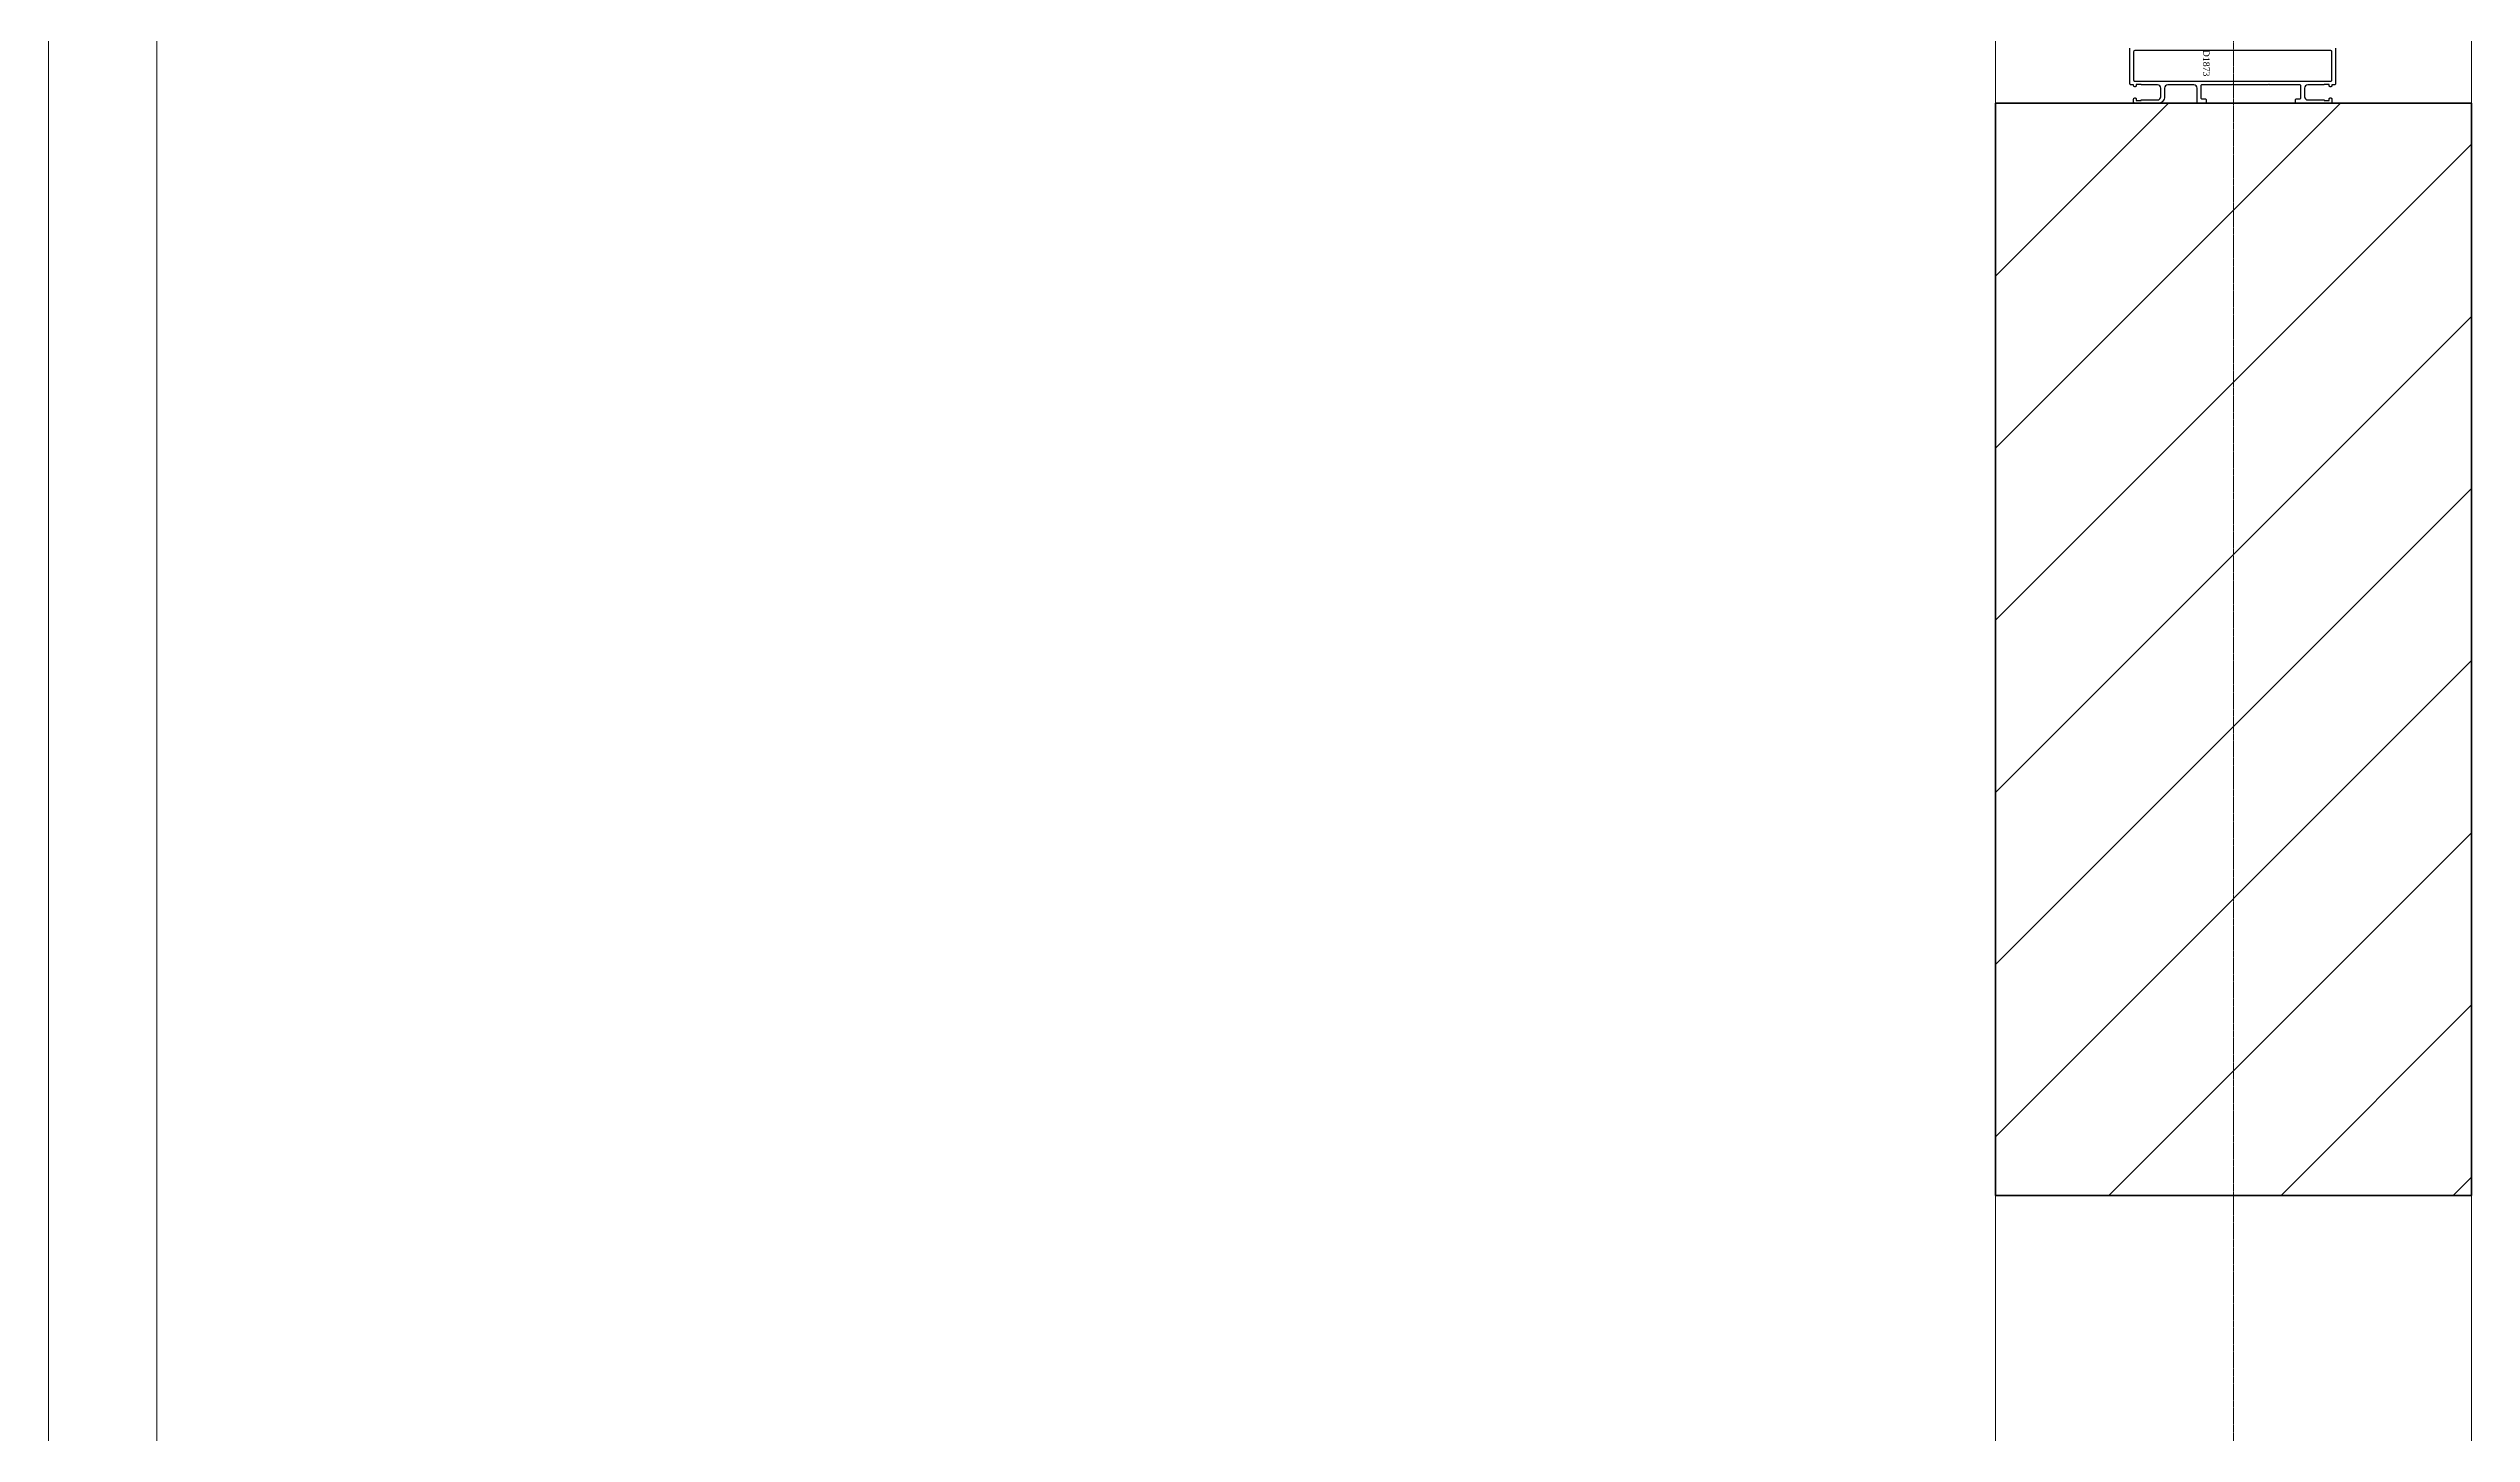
# Model space of a CAD drawing. Header units: millimetres. Extents: x 1336014 to 2939047, y -333549 to -60566.
# Drawn here: x 1366205 to 1367325, y -117298 to -116658 of the extents above; entities that cross this region are included whole.
import ezdxf

# ---------------------------------------------------------------- set-up
doc = ezdxf.new("R2010")
doc.units = ezdxf.units.MM
doc.header["$MEASUREMENT"] = 0
doc.linetypes.add('CENTER2', pattern=[1.125, 0.75, -0.125, 0.125, -0.125])
for name, color, linetype, lineweight in [('01.Cut', 255, 'Continuous', 35), ('02.Thay', 145, 'Continuous', 15), ('09.Hatch', 250, 'Continuous', 5), ('10.truc', 250, 'CENTER2', 20), ('Nhôm', 4, 'Continuous', 20)]:
    doc.layers.add(name, color=color, linetype=linetype, lineweight=lineweight)
doc.layers.add('Dim and mark text', color=241, linetype='Continuous')
doc.styles.add('(Mark cn big5)', font='', dxfattribs={"height": 9})
doc.styles.get('(Mark cn big5)').set_extended_font_data('经典宋体繁')

# ---------------------------------------------------------------- blocks, each defined once
blk = doc.blocks.new('\xadqerqw')
at = {"layer": 'Nhôm', "lineweight": 25}
blk.add_lwpolyline([(478605.9, -44242), (478605.9, -44258.5, -0.414214), (478605.4, -44259), (478604.2, -44259), (478604.2, -44259.4, -0.414214), (478603.7, -44259.9), (478603.5, -44259.9, -0.414214), (478603, -44259.4), (478603, -44258.8), (478600.7, -44258.8), (478600.7, -44259), (478593.1, -44259, 0.414214), (478591.6, -44260.5), (478591.6, -44264.5, 0.414214), (478593.1, -44266), (478600.7, -44266), (478600.7, -44266.2), (478603, -44266.2), (478603, -44265.6, -0.414214), (478603.5, -44265.1), (478603.7, -44265.1, -0.414214), (478604.2, -44265.6), (478604.2, -44267, -0.414214), (478603.7, -44267.5), (478587.9, -44267.5, -0.414214), (478587.4, -44267), (478587.4, -44266, -0.414214), (478587.9, -44265.5), (478589.4, -44265.5, 0.414214), (478589.9, -44265), (478589.9, -44259.5, 0.414214), (478589.4, -44259), (478575.4, -44259), (478575.1, -44258.7), (478574.8, -44259), (478558.7, -44259), (478558.4, -44258.7), (478558.1, -44259), (478544.1, -44259, 0.414214), (478543.6, -44259.5), (478543.6, -44265, 0.414214), (478544.1, -44265.5), (478545.6, -44265.5, -0.414214), (478546.1, -44266), (478546.1, -44267, -0.414214), (478545.6, -44267.5), (478542.4, -44267.5, -0.414214), (478541.9, -44267), (478541.9, -44260.5, 0.414214), (478540.4, -44259), (478528.4, -44259, 0.414214), (478526.9, -44260.5), (478526.9, -44264.5, -0.414214), (478523.9, -44267.5), (478513.1, -44267.5, -0.414214), (478512.6, -44267), (478512.6, -44265.6, -0.414214), (478513.1, -44265.1), (478513.3, -44265.1, -0.414214), (478513.8, -44265.6), (478513.8, -44266.2), (478516.1, -44266.2), (478516.1, -44266), (478523.7, -44266, 0.414214), (478525.2, -44264.5), (478525.2, -44260.5, 0.414214), (478523.7, -44259), (478516.1, -44259), (478516.1, -44258.8), (478513.8, -44258.8), (478513.8, -44259.4, -0.414214), (478513.3, -44259.9), (478513.1, -44259.9, -0.414214), (478512.6, -44259.4), (478512.6, -44259), (478511.4, -44259, -0.414214), (478510.9, -44258.5), (478510.9, -44242, -0.414214)], format="xyb", dxfattribs=at)
blk.add_lwpolyline([(478513.1, -44243.2, 0.414214), (478512.6, -44243.7), (478512.6, -44256.8, 0.414214), (478513.1, -44257.3), (478603.7, -44257.3, 0.414214), (478604.2, -44256.8), (478604.2, -44243.7, 0.414214), (478603.7, -44243.2)], format="xyb", close=True, dxfattribs=at)
at = {"layer": 'Dim and mark text', "insert": (478546.2, -44241.7), "char_height": 3, "attachment_point": 4, "rotation": 270, "style": '(Mark cn big5)'}
blk.add_mtext('{\\fVNI-Franko|b0|i0|c0|p2; \\fVNI-Times|b0|i0|c0|p2;D1873}', dxfattribs=at)

msp = doc.modelspace()

# ---------------------------------------------------------------- hatches: boundary and pattern name
at = {"layer": '09.Hatch', "ltscale": 50}
h = msp.add_hatch(dxfattribs=at)
h.set_pattern_fill('TUONGXAY', color=256, scale=450, style=0)
h.set_pattern_definition([(45, (827697.484, -82061.864), (-39.7747564, 39.7747564), [])])
h.paths.add_polyline_path([(1367325.5, -116682.8), (1367105.5, -116682.8), (1367105.5, -117187.6), (1367325.5, -117187.6)])

# ---------------------------------------------------------------- linework, layer by layer
at = {"layer": '01.Cut'}
for points in [[(1367105.5, -117187.6), (1367105.5, -116682.8)], [(1367325.5, -116682.8), (1367105.5, -116682.8)], [(1367325.5, -116682.8), (1367105.5, -116682.8)], [(1367105.5, -116682.8), (1367325.5, -116682.8)], [(1367325.5, -116682.8), (1367325.5, -117187.6)], [(1367105.5, -117187.6), (1367325.5, -117187.6)]]:
    msp.add_lwpolyline(points, dxfattribs=at)
at = {"layer": '02.Thay'}
for points in [[(1367105.5, -114157.6), (1366205.5, -114157.6), (1366205.5, -118047.6), (1366205.5, -118157.6), (1367105.5, -118157.6)], [(1367105.5, -114207.6), (1366255.5, -114207.6), (1366255.5, -118047.6), (1366255.5, -118107.6), (1367105.5, -118107.6)]]:
    msp.add_lwpolyline(points, dxfattribs=at)
for points in [[(1367105.5, -114882.4), (1367325.5, -114882.4), (1367325.5, -116682.8), (1367105.5, -116682.8)], [(1367105.5, -117187.6), (1367325.5, -117187.6), (1367325.5, -117937.6), (1367105.5, -117937.6)]]:
    msp.add_lwpolyline(points, close=True, dxfattribs=at)
at = {"layer": '10.truc'}
msp.add_line((1367215.5, -112028.8), (1367215.5, -129008.6), dxfattribs=at)

# ---------------------------------------------------------------- block references
at = {"layer": '02.Thay'}
msp.add_blockref('\xadqerqw', (888656.7, -72415.3), dxfattribs=at)

doc.saveas('drawing.dxf')
